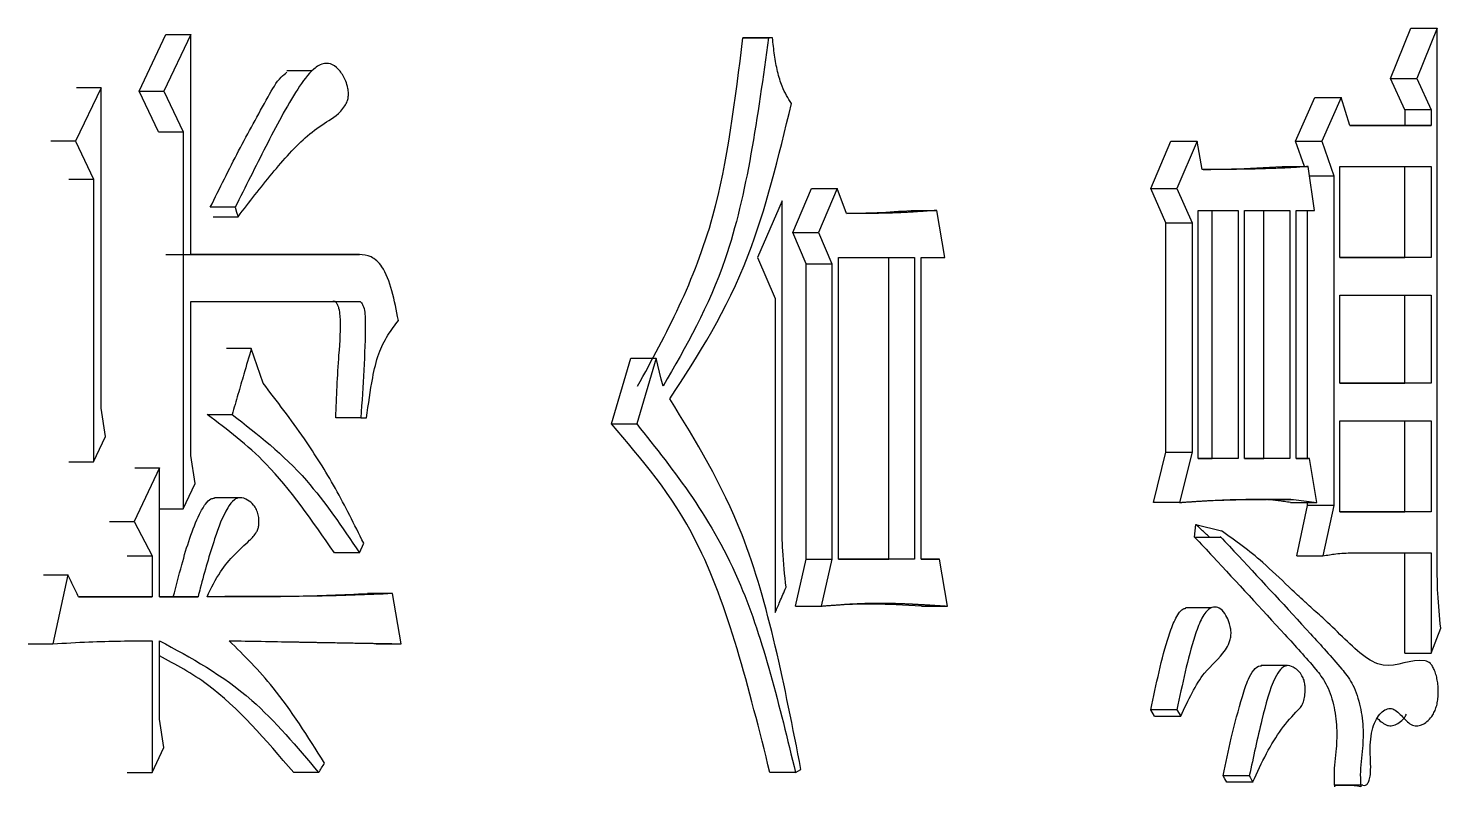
# Model space of a CAD drawing. Header units: millimetres. Extents: x 2016 to 4452, y 736 to 2459.
# Drawn here: x 3060.846 to 3065.71, y 999.896 to 1002.508 of the extents above; entities that cross this region are included whole.
import ezdxf

# ---------------------------------------------------------------- set-up
doc = ezdxf.new("R2010")
doc.units = ezdxf.units.MM

msp = doc.modelspace()

# ---------------------------------------------------------------- linework, layer by layer
at = {"color": 7, "linetype": 'Continuous', "lineweight": 25}
for p, q in [((3065.5372, 1002.335), (3065.6068, 1002.5081)), ((3065.6068, 1002.5081), (3065.6976, 1002.5081)), ((3065.6976, 1002.5081), (3065.628, 1002.335)), ((3065.6976, 1000.6583), (3065.6976, 1002.5081)), ((3061.2284, 1002.2916), (3061.3204, 1002.4864)), ((3061.4057, 1002.4864), (3061.3136, 1002.2916)), ((3061.3204, 1002.4864), (3061.4057, 1002.4864)), ((3061.4057, 1001.7291), (3061.4057, 1002.4864)), ((3063.3072, 1002.4756), (3063.395, 1002.4756)), ((3063.409, 1002.4756), (3063.3211, 1002.4756)), ((3063.409, 1002.4756), (3063.395, 1002.4756)), ((3061.8226, 1002.3608), (3061.7362, 1002.3608)), ((3065.5372, 1002.335), (3065.628, 1002.335)), ((3065.5863, 1002.2268), (3065.5372, 1002.335)), ((3065.628, 1002.335), (3065.6772, 1002.2268)), ((3061.0972, 1002.3025), (3061.0091, 1002.1186)), ((3061.0972, 1002.3025), (3061.0123, 1002.3025)), ((3061.2284, 1002.2916), (3061.3136, 1002.2916)), ((3061.2949, 1002.151), (3061.2284, 1002.2916)), ((3061.3136, 1002.2916), (3061.3802, 1002.151)), ((3065.2098, 1002.1186), (3065.2766, 1002.2701)), ((3065.2766, 1002.2701), (3065.3671, 1002.2701)), ((3065.3671, 1002.2701), (3065.3001, 1002.1186)), ((3065.3963, 1002.1727), (3065.3671, 1002.2701)), ((3065.6772, 1002.2268), (3065.5863, 1002.2268)), ((3065.5863, 1002.2268), (3065.5863, 1002.1727)), ((3065.6772, 1002.2268), (3065.6772, 1002.1727)), ((3065.5863, 1002.1727), (3065.6772, 1002.1727)), ((3061.0091, 1002.1186), (3060.9243, 1002.1186)), ((3061.0091, 1002.1186), (3061.0713, 1001.9887)), ((3061.2949, 1002.151), (3061.3802, 1002.151)), ((3061.3802, 1002.151), (3061.3802, 1000.8529)), ((3064.7119, 1001.9564), (3064.7809, 1002.1186)), ((3064.7809, 1002.1186), (3064.8707, 1002.1186)), ((3064.8707, 1002.1186), (3064.8016, 1001.9564)), ((3064.8879, 1002.0213), (3064.8707, 1002.1186)), ((3065.2098, 1002.1186), (3065.3001, 1002.1186)), ((3065.2402, 1002.0321), (3065.2098, 1002.1186)), ((3065.3001, 1002.1186), (3065.342, 1001.9996)), ((3065.1636, 1002.0321), (3065.2539, 1002.0321)), ((3065.2749, 1001.8807), (3065.2539, 1002.0321)), ((3065.3629, 1001.7184), (3065.3629, 1002.0321)), ((3065.3629, 1002.0321), (3065.6772, 1002.0321)), ((3065.5863, 1001.7184), (3065.5863, 1002.0321)), ((3065.6772, 1002.0321), (3065.6772, 1001.7184)), ((3060.9865, 1001.9887), (3061.0713, 1001.9887)), ((3065.2584, 1001.9996), (3065.342, 1001.9996)), ((3065.342, 1001.9996), (3065.342, 1000.8638)), ((3063.479, 1001.8049), (3063.5437, 1001.9563)), ((3063.5437, 1001.9563), (3063.6319, 1001.9563)), ((3063.6319, 1001.9563), (3063.5671, 1001.8049)), ((3063.6642, 1001.8698), (3063.6319, 1001.9563)), ((3064.7119, 1001.9564), (3064.8016, 1001.9564)), ((3064.7637, 1001.8374), (3064.7119, 1001.9564)), ((3064.8016, 1001.9564), (3064.8534, 1001.8374)), ((3061.5586, 1001.8913), (3061.4731, 1001.8913)), ((3063.4417, 1001.9131), (3063.3576, 1001.7184)), ((3063.4417, 1000.8097), (3063.4417, 1001.9131)), ((3063.8864, 1001.8806), (3063.975, 1001.8806)), ((3064.0022, 1001.7184), (3063.975, 1001.8806)), ((3064.875, 1001.0261), (3064.875, 1001.8806)), ((3064.875, 1001.8806), (3065.0123, 1001.8806)), ((3064.9223, 1001.0261), (3064.9223, 1001.8806)), ((3065.0123, 1001.8806), (3065.0122, 1001.0261)), ((3065.0336, 1001.8806), (3065.1907, 1001.8807)), ((3065.0336, 1001.0261), (3065.0336, 1001.8806)), ((3065.1004, 1001.0261), (3065.1004, 1001.8807)), ((3065.1907, 1001.8807), (3065.1906, 1001.0261)), ((3065.2118, 1001.8807), (3065.2749, 1001.8807)), ((3065.2118, 1001.0261), (3065.2118, 1001.8807)), ((3065.2516, 1001.0261), (3065.2516, 1001.8807)), ((3061.4833, 1001.8589), (3061.5688, 1001.8589)), ((3064.7637, 1001.8374), (3064.8534, 1001.8374)), ((3064.7637, 1001.0477), (3064.7637, 1001.8374)), ((3064.8534, 1001.8374), (3064.8534, 1001.0477)), ((3063.479, 1001.8049), (3063.5671, 1001.8049)), ((3063.5252, 1001.6967), (3063.479, 1001.8049)), ((3063.5671, 1001.8049), (3063.6134, 1001.6967)), ((3061.3204, 1001.7291), (3061.9004, 1001.7291)), ((3061.9864, 1001.7291), (3061.4057, 1001.7291)), ((3061.9004, 1001.7291), (3061.9864, 1001.7291)), ((3063.3576, 1001.7184), (3063.4184, 1001.5777)), ((3063.5252, 1001.6967), (3063.6134, 1001.6967)), ((3063.5252, 1000.6799), (3063.5252, 1001.6967)), ((3063.6134, 1001.6967), (3063.6134, 1000.6799)), ((3063.6365, 1000.6799), (3063.6365, 1001.7184)), ((3063.6365, 1001.7184), (3063.8978, 1001.7184)), ((3063.8092, 1000.6799), (3063.8092, 1001.7184)), ((3063.8978, 1001.7184), (3063.8977, 1000.6799)), ((3063.9205, 1001.7184), (3064.0022, 1001.7184)), ((3063.9205, 1000.6799), (3063.9205, 1001.7184)), ((3065.6772, 1001.7184), (3065.3629, 1001.7184)), ((3065.3629, 1001.7184), (3065.5863, 1001.7184)), ((3065.6772, 1001.7184), (3065.5863, 1001.7184)), ((3065.3629, 1001.2857), (3065.3629, 1001.5886)), ((3065.3629, 1001.5886), (3065.6772, 1001.5886)), ((3065.5863, 1001.2857), (3065.5863, 1001.5886)), ((3065.6772, 1001.5886), (3065.6772, 1001.2857)), ((3061.4057, 1001.0368), (3061.4057, 1001.5669)), ((3061.4057, 1001.5669), (3061.9815, 1001.5669)), ((3061.8954, 1001.5669), (3061.9815, 1001.5669)), ((3063.4184, 1001.5777), (3063.4184, 1000.496)), ((3061.6144, 1001.4046), (3061.5288, 1001.4046)), ((3061.6549, 1001.2856), (3061.6144, 1001.4046)), ((3062.8542, 1001.145), (3062.9209, 1001.3722)), ((3062.9209, 1001.3722), (3063.0082, 1001.3722)), ((3063.0082, 1001.3722), (3062.9415, 1001.145)), ((3065.6772, 1001.2857), (3065.3629, 1001.2857)), ((3065.3629, 1001.2857), (3065.5863, 1001.2857)), ((3065.6772, 1001.2857), (3065.5863, 1001.2857)), ((3061.1127, 1001.1017), (3061.0972, 1001.1991)), ((3061.4629, 1001.1774), (3061.5484, 1001.1774)), ((3061.9914, 1001.1666), (3061.9054, 1001.1666)), ((3061.9914, 1001.1666), (3062.0114, 1001.1666)), ((3065.3629, 1000.8422), (3065.3629, 1001.1559)), ((3065.3629, 1001.1559), (3065.6772, 1001.1559)), ((3065.5863, 1000.8422), (3065.5863, 1001.1559)), ((3065.6772, 1001.1559), (3065.6772, 1000.8422)), ((3061.0713, 1001.0152), (3061.1127, 1001.1017)), ((3064.7205, 1000.8746), (3064.7637, 1001.0477)), ((3064.7637, 1001.0477), (3064.8534, 1001.0477)), ((3064.8534, 1001.0477), (3064.8102, 1000.8746)), ((3060.9865, 1001.0152), (3061.0713, 1001.0152)), ((3061.4211, 1000.9395), (3061.4057, 1001.0368)), ((3065.0122, 1001.0261), (3064.875, 1001.0261)), ((3064.875, 1001.0261), (3064.9223, 1001.0261)), ((3065.0122, 1001.0261), (3064.9223, 1001.0261)), ((3065.1906, 1001.0261), (3065.0336, 1001.0261)), ((3065.0336, 1001.0261), (3065.1004, 1001.0261)), ((3065.1906, 1001.0261), (3065.1004, 1001.0261)), ((3065.2581, 1001.0261), (3065.2118, 1001.0261)), ((3065.2118, 1001.0261), (3065.2581, 1001.0261)), ((3065.2833, 1000.8746), (3065.2581, 1001.0261)), ((3061.2982, 1000.9936), (3061.2107, 1000.8097)), ((3061.213, 1000.9936), (3061.2982, 1000.9936)), ((3061.2982, 1000.5501), (3061.2982, 1000.9936)), ((3061.3802, 1000.8529), (3061.4211, 1000.9395)), ((3061.2982, 1000.8529), (3061.3802, 1000.8529)), ((3061.5734, 1000.8911), (3061.4874, 1000.8911)), ((3064.8102, 1000.8746), (3064.7205, 1000.8746)), ((3065.1131, 1000.8855), (3065.1052, 1000.8855)), ((3065.1131, 1000.8855), (3065.2033, 1000.8855)), ((3065.193, 1000.8746), (3065.2833, 1000.8746)), ((3065.2033, 1000.8855), (3065.2833, 1000.8746)), ((3065.2139, 1000.6908), (3065.2516, 1000.8638)), ((3065.2516, 1000.8638), (3065.2516, 1000.8746)), ((3065.342, 1000.8638), (3065.2516, 1000.8638)), ((3065.342, 1000.8638), (3065.3043, 1000.6908)), ((3061.1257, 1000.8097), (3061.2107, 1000.8097)), ((3061.2107, 1000.8097), (3061.2725, 1000.6907)), ((3065.6772, 1000.8422), (3065.3629, 1000.8422)), ((3065.3629, 1000.8422), (3065.5863, 1000.8422)), ((3065.6772, 1000.8422), (3065.5863, 1000.8422)), ((3064.8624, 1000.7556), (3064.8667, 1000.7989)), ((3064.8667, 1000.7989), (3064.9545, 1000.7773)), ((3061.9864, 1000.7015), (3062.0014, 1000.734)), ((3061.1874, 1000.6907), (3061.2725, 1000.6907)), ((3061.2725, 1000.6907), (3061.2725, 1000.5501)), ((3061.9864, 1000.7015), (3061.9004, 1000.7015)), ((3063.4883, 1000.5176), (3063.5252, 1000.6799)), ((3063.5252, 1000.6799), (3063.6134, 1000.6799)), ((3063.6134, 1000.6799), (3063.5764, 1000.5176)), ((3063.8977, 1000.6799), (3063.6365, 1000.6799)), ((3063.6365, 1000.6799), (3063.8092, 1000.6799)), ((3063.8977, 1000.6799), (3063.8092, 1000.6799)), ((3063.984, 1000.6799), (3063.9205, 1000.6799)), ((3063.9205, 1000.6799), (3063.984, 1000.6799)), ((3064.0112, 1000.5176), (3063.984, 1000.6799)), ((3065.2139, 1000.6908), (3065.3043, 1000.6908)), ((3065.5863, 1000.3554), (3065.5863, 1000.7016)), ((3065.6772, 1000.7016), (3065.6772, 1000.3554)), ((3060.8984, 1000.6258), (3060.9831, 1000.6258)), ((3060.9831, 1000.6258), (3060.931, 1000.3878)), ((3062.1009, 1000.5609), (3062.0147, 1000.5609)), ((3062.1306, 1000.3878), (3062.1009, 1000.5609)), ((3061.2725, 1000.5501), (3061.0194, 1000.55)), ((3061.0194, 1000.55), (3061.1874, 1000.5501)), ((3061.1874, 1000.5501), (3061.2725, 1000.5501)), ((3061.4313, 1000.5501), (3061.2982, 1000.5501)), ((3061.2982, 1000.5501), (3061.3459, 1000.5501)), ((3061.3459, 1000.5501), (3061.4312, 1000.5501)), ((3063.4883, 1000.5176), (3063.5764, 1000.5176)), ((3063.9225, 1000.5176), (3063.8135, 1000.5231)), ((3063.9225, 1000.5176), (3064.0112, 1000.5176)), ((3064.921, 1000.5122), (3064.8312, 1000.5122)), ((3065.6772, 1000.3554), (3065.7099, 1000.442)), ((3060.8464, 1000.3878), (3060.931, 1000.3878)), ((3061.2725, 1000.3986), (3061.2725, 999.9443)), ((3061.2982, 1000.1282), (3061.2982, 1000.3985)), ((3062.0444, 1000.3878), (3062.1306, 1000.3878)), ((3065.1825, 1000.3128), (3065.0914, 1000.3128)), ((3061.3136, 1000.0308), (3061.2982, 1000.1282)), ((3064.7248, 1000.1391), (3064.7119, 1000.1607)), ((3064.7248, 1000.1391), (3064.8146, 1000.1391)), ((3064.8016, 1000.1607), (3064.8146, 1000.1391)), ((3061.2725, 999.9443), (3061.3136, 1000.0308)), ((3061.1874, 999.9443), (3061.2725, 999.9443)), ((3061.8463, 999.9442), (3061.7604, 999.9442)), ((3063.4882, 999.9443), (3063.4002, 999.9443)), ((3063.4882, 999.9443), (3063.5068, 999.9551)), ((3065.0506, 999.9336), (3064.9606, 999.9336)), ((3064.9733, 999.912), (3065.0634, 999.912)), ((3065.4421, 999.9011), (3065.3516, 999.9011))]:
    msp.add_line(p, q, dxfattribs=at)
at = {"color": 7, "linetype": 'Continuous', "lineweight": 25, "flags": 128}
for points in [[(3063.3211, 1002.4756), (3063.3133, 1002.4756), (3063.3072, 1002.4756)], [(3061.0972, 1001.1991), (3061.0972, 1001.6691), (3061.0972, 1002.3025)], [(3061.0713, 1001.9887), (3061.0713, 1001.5188), (3061.0713, 1001.0152)], [(3061.5586, 1001.8913), (3061.5637, 1001.8751), (3061.5688, 1001.8589)], [(3063.032, 1001.2748), (3063.0261, 1001.2992), (3063.0201, 1001.3235), (3063.0142, 1001.3479), (3063.0082, 1001.3722)], [(3064.8624, 1000.7556), (3064.9028, 1000.7556), (3064.9276, 1000.7556), (3064.9523, 1000.7556)], [(3065.5863, 1000.3554), (3065.609, 1000.3554), (3065.6317, 1000.3554), (3065.6544, 1000.3554), (3065.6772, 1000.3554)], [(3064.8016, 1000.1607), (3064.7683, 1000.1607), (3064.7401, 1000.1607), (3064.7119, 1000.1607)], [(3064.9733, 999.9119), (3064.9701, 999.9174), (3064.9668, 999.9229), (3064.9606, 999.9336)], [(3065.0506, 999.9336), (3065.0539, 999.9281), (3065.0586, 999.92), (3065.0634, 999.9119)]]:
    msp.add_lwpolyline(points, dxfattribs=at)
at = {"color": 7, "linetype": 'Continuous', "lineweight": 25}
for points, knots in [([(3062.9446, 1001.2748), (3063.0431, 1001.4556), (3063.2221, 1001.7842), (3063.2807, 1002.261), (3063.3072, 1002.4756)], [0, 0, 0, 0, 0.5499053, 1, 1, 1, 1]), ([(3063.395, 1002.4756), (3063.3581, 1002.2046), (3063.293, 1001.7278), (3063.1107, 1001.4114), (3063.032, 1001.2748)], [0, 0, 0, 0, 0.568428, 1, 1, 1, 1]), ([(3063.4743, 1002.2484), (3063.4628, 1002.2668), (3063.4437, 1002.2975), (3063.4259, 1002.3584), (3063.4152, 1002.4153), (3063.4111, 1002.4554), (3063.409, 1002.4756)], [0, 0, 0, 0, 0.329917, 0.550134, 0.774051, 1, 1, 1, 1]), ([(3061.5688, 1001.8589), (3061.6075, 1001.9092), (3061.6851, 1002.0099), (3061.7863, 1002.1246), (3061.8728, 1002.1867), (3061.9225, 1002.2147), (3061.9442, 1002.2541), (3061.9485, 1002.2691), (3061.9494, 1002.2849), (3061.9469, 1002.3049), (3061.9378, 1002.3328), (3061.9201, 1002.3627), (3061.8948, 1002.3857), (3061.8627, 1002.3894), (3061.8198, 1002.3652), (3061.7506, 1002.2677), (3061.6639, 1002.1011), (3061.5938, 1001.9613), (3061.5586, 1001.8913)], [0, 0, 0, 0, 0.14589, 0.291848, 0.364926, 0.43814, 0.449708, 0.457487, 0.465325, 0.474776, 0.490324, 0.518026, 0.54742, 0.577063, 0.617255, 0.685721, 0.842506, 1, 1, 1, 1]), ([(3061.4731, 1001.8913), (3061.5054, 1001.9568), (3061.5701, 1002.0879), (3061.6517, 1002.2345), (3061.7059, 1002.3329), (3061.7304, 1002.3512), (3061.7372, 1002.3563)], [0, 0, 0, 0, 0.3897755, 0.7796017, 0.9393177, 1, 1, 1, 1]), ([(3063.0558, 1001.2316), (3063.1537, 1001.383), (3063.3314, 1001.6576), (3063.43, 1002.0654), (3063.4743, 1002.2484)], [0, 0, 0, 0, 0.551247, 1, 1, 1, 1]), ([(3065.6772, 1002.1727), (3065.6361, 1002.1727), (3065.5431, 1002.1727), (3065.4489, 1002.1727), (3065.3963, 1002.1727)], [0, 0, 0, 0, 0.44202, 1, 1, 1, 1]), ([(3065.3963, 1002.1727), (3065.4077, 1002.1727), (3065.4716, 1002.1727), (3065.5346, 1002.1727), (3065.5863, 1002.1727)], [0, 0, 0, 0, 0.178373, 1, 1, 1, 1]), ([(3065.2539, 1002.0321), (3065.2519, 1002.032), (3065.2461, 1002.0315), (3065.2363, 1002.0308), (3065.2246, 1002.0299), (3065.2148, 1002.0291), (3065.2069, 1002.0286), (3065.2011, 1002.0282), (3065.1952, 1002.0279), (3065.1893, 1002.0275), (3065.1834, 1002.0272), (3065.1775, 1002.0269), (3065.1716, 1002.0266), (3065.1598, 1002.0261), (3065.1185, 1002.0244), (3065.0712, 1002.0229), (3065.0295, 1002.0224), (3065.0176, 1002.0223), (3065.0117, 1002.0222), (3065.0057, 1002.0221), (3064.9998, 1002.0221), (3064.9938, 1002.022), (3064.9879, 1002.0219), (3064.9819, 1002.0219), (3064.9759, 1002.0218), (3064.97, 1002.0218), (3064.964, 1002.0217), (3064.958, 1002.0217), (3064.952, 1002.0216), (3064.9461, 1002.0216), (3064.9411, 1002.0216), (3064.9371, 1002.0216), (3064.9341, 1002.0215), (3064.9311, 1002.0215), (3064.9281, 1002.0215), (3064.9251, 1002.0215), (3064.9221, 1002.0215), (3064.9191, 1002.0214), (3064.9162, 1002.0214), (3064.9132, 1002.0214), (3064.9102, 1002.0214), (3064.9072, 1002.0214), (3064.9042, 1002.0214), (3064.9012, 1002.0213), (3064.8982, 1002.0213), (3064.8952, 1002.0213), (3064.8918, 1002.0213), (3064.8893, 1002.0213), (3064.8879, 1002.0213)], [0, 0, 0, 0, 0.016204, 0.048613, 0.081022, 0.11343, 0.129634, 0.145839, 0.162043, 0.178247, 0.194452, 0.210656, 0.22686, 0.243065, 0.307882, 0.567153, 0.631971, 0.648175, 0.664379, 0.680583, 0.696788, 0.712992, 0.729196, 0.745401, 0.761605, 0.777809, 0.794014, 0.810218, 0.826422, 0.842626, 0.858831, 0.866933, 0.875035, 0.883137, 0.891239, 0.899342, 0.907444, 0.915546, 0.923648, 0.93175, 0.939852, 0.947954, 0.956057, 0.964159, 0.972261, 0.980363, 0.988465, 1, 1, 1, 1]), ([(3064.8922, 1002.0219), (3064.8927, 1002.0219), (3064.9252, 1002.0221), (3065.016, 1002.023), (3065.1055, 1002.0285), (3065.1636, 1002.0321)], [0, 0, 0, 0, 0.005708, 0.354347, 1, 1, 1, 1]), ([(3063.6639, 1001.8705), (3063.6993, 1001.8711), (3063.7738, 1001.8723), (3063.8476, 1001.8778), (3063.8864, 1001.8806)], [0, 0, 0, 0, 0.474595, 1, 1, 1, 1]), ([(3063.975, 1001.8806), (3063.9687, 1001.8802), (3063.9592, 1001.8795), (3063.9466, 1001.8786), (3063.9372, 1001.878), (3063.9277, 1001.8773), (3063.9182, 1001.8767), (3063.9088, 1001.8761), (3063.9009, 1001.8756), (3063.8945, 1001.8752), (3063.8898, 1001.8749), (3063.8851, 1001.8746), (3063.8803, 1001.8744), (3063.8756, 1001.8741), (3063.8708, 1001.8738), (3063.8661, 1001.8736), (3063.8613, 1001.8734), (3063.8566, 1001.8731), (3063.8518, 1001.8729), (3063.8471, 1001.8727), (3063.8423, 1001.8725), (3063.8375, 1001.8723), (3063.8328, 1001.8721), (3063.828, 1001.8719), (3063.8233, 1001.8718), (3063.8185, 1001.8716), (3063.8137, 1001.8715), (3063.809, 1001.8713), (3063.8042, 1001.8712), (3063.7994, 1001.8711), (3063.7947, 1001.871), (3063.7899, 1001.8709), (3063.7851, 1001.8708), (3063.7804, 1001.8707), (3063.7756, 1001.8706), (3063.7708, 1001.8705), (3063.766, 1001.8704), (3063.7613, 1001.8704), (3063.7565, 1001.8703), (3063.7517, 1001.8703), (3063.7469, 1001.8702), (3063.7405, 1001.8701), (3063.7342, 1001.8701), (3063.7278, 1001.87), (3063.723, 1001.87), (3063.7182, 1001.87), (3063.7134, 1001.87), (3063.7086, 1001.8699), (3063.7038, 1001.8699), (3063.699, 1001.8699), (3063.6942, 1001.8699), (3063.6894, 1001.8699), (3063.6855, 1001.8699), (3063.6823, 1001.8698), (3063.6799, 1001.8698), (3063.6775, 1001.8698), (3063.6751, 1001.8698), (3063.6727, 1001.8698), (3063.6703, 1001.8698), (3063.6674, 1001.8698), (3063.6654, 1001.8698), (3063.6642, 1001.8698)], [0, 0, 0, 0, 0.061285, 0.091928, 0.12257, 0.153213, 0.183855, 0.214498, 0.24514, 0.260462, 0.275783, 0.291104, 0.306426, 0.321747, 0.337068, 0.352389, 0.367711, 0.383032, 0.398353, 0.413674, 0.428996, 0.444317, 0.459638, 0.47496, 0.490281, 0.505602, 0.520923, 0.536245, 0.551566, 0.566887, 0.582209, 0.59753, 0.612851, 0.628172, 0.643494, 0.658815, 0.674136, 0.689457, 0.704779, 0.7201, 0.735421, 0.750743, 0.781385, 0.796706, 0.812028, 0.827349, 0.84267, 0.857991, 0.873313, 0.888634, 0.903955, 0.919277, 0.934598, 0.942258, 0.949919, 0.95758, 0.96524, 0.972901, 0.980562, 0.988222, 1, 1, 1, 1]), ([(3062.1207, 1001.502), (3062.1142, 1001.5365), (3062.1015, 1001.6044), (3062.0704, 1001.6874), (3062.0274, 1001.7251), (3062, 1001.7278), (3061.9864, 1001.7292)], [0, 0, 0, 0, 0.291823, 0.574939, 0.78881, 1, 1, 1, 1]), ([(3061.9054, 1001.1666), (3061.9081, 1001.2384), (3061.9125, 1001.3551), (3061.9249, 1001.4817), (3061.9178, 1001.5394), (3061.913, 1001.5539), (3061.9082, 1001.5627), (3061.9032, 1001.5669), (3061.8988, 1001.5678), (3061.8966, 1001.5671), (3061.8954, 1001.5667)], [0, 0, 0, 0, 0.504472, 0.820051, 0.880672, 0.910958, 0.94026, 0.968978, 0.983953, 1, 1, 1, 1]), ([(3061.9815, 1001.5667), (3061.9831, 1001.5672), (3061.9863, 1001.568), (3061.9916, 1001.5654), (3061.9968, 1001.5589), (3062.0025, 1001.545), (3062.0067, 1001.523), (3062.0072, 1001.3941), (3061.999, 1001.2758), (3061.9914, 1001.1666)], [0, 0, 0, 0, 0.022685, 0.043674, 0.07363, 0.104665, 0.167541, 0.232295, 1, 1, 1, 1]), ([(3062.0114, 1001.1666), (3062.0176, 1001.2129), (3062.0279, 1001.2887), (3062.0505, 1001.3891), (3062.0839, 1001.4522), (3062.1085, 1001.4855), (3062.1207, 1001.502)], [0, 0, 0, 0, 0.3486089, 0.5710474, 0.7872472, 1, 1, 1, 1]), ([(3061.6144, 1001.4046), (3061.6059, 1001.3753), (3061.5906, 1001.3227), (3061.5686, 1001.247), (3061.5551, 1001.2006), (3061.5484, 1001.1774)], [0, 0, 0, 0, 0.387829, 0.693915, 1, 1, 1, 1]), ([(3062.0014, 1000.734), (3061.9695, 1000.7984), (3061.9058, 1000.9272), (3061.7893, 1001.1107), (3061.7029, 1001.2232), (3061.6549, 1001.2856)], [0, 0, 0, 0, 0.30776, 0.615622, 1, 1, 1, 1]), ([(3063.5068, 999.9551), (3063.4509, 1000.2428), (3063.3523, 1000.7497), (3063.1453, 1001.086), (3063.0558, 1001.2315)], [0, 0, 0, 0, 0.567325, 1, 1, 1, 1]), ([(3061.9004, 1000.7015), (3061.8245, 1000.8114), (3061.6899, 1001.0066), (3061.5319, 1001.1255), (3061.4629, 1001.1774)], [0, 0, 0, 0, 0.563236, 1, 1, 1, 1]), ([(3061.5484, 1001.1774), (3061.6362, 1001.1096), (3061.7939, 1000.9876), (3061.9273, 1000.7894), (3061.9864, 1000.7015)], [0, 0, 0, 0, 0.556366, 1, 1, 1, 1]), ([(3063.4002, 999.9443), (3063.3277, 1000.2347), (3063.2004, 1000.7446), (3062.9584, 1001.0245), (3062.8542, 1001.145)], [0, 0, 0, 0, 0.5693609, 1, 1, 1, 1]), ([(3062.8542, 1001.145), (3062.8615, 1001.145), (3062.8762, 1001.145), (3062.9053, 1001.145), (3062.9271, 1001.145), (3062.9415, 1001.145)], [0, 0, 0, 0, 0.252356, 0.504904, 1, 1, 1, 1]), ([(3062.9415, 1001.145), (3063.0721, 1000.9812), (3063.3099, 1000.6829), (3063.4328, 1000.1737), (3063.4882, 999.9443)], [0, 0, 0, 0, 0.549466, 1, 1, 1, 1]), ([(3061.3459, 1000.5501), (3061.3555, 1000.5868), (3061.3812, 1000.686), (3061.4157, 1000.7993), (3061.4542, 1000.8677), (3061.4723, 1000.8881), (3061.4834, 1000.8893), (3061.4875, 1000.8897)], [0, 0, 0, 0, 0.274753, 0.74027, 0.857797, 0.948519, 1, 1, 1, 1]), ([(3061.4619, 1000.5501), (3061.4768, 1000.5802), (3061.5184, 1000.6643), (3061.5825, 1000.719), (3061.6282, 1000.7634), (3061.6381, 1000.7848), (3061.6409, 1000.7986), (3061.6411, 1000.8148), (3061.6384, 1000.8328), (3061.6323, 1000.8517), (3061.6202, 1000.8709), (3061.6003, 1000.8847), (3061.5775, 1000.8945), (3061.553, 1000.8845), (3061.5204, 1000.8407), (3061.4814, 1000.7347), (3061.451, 1000.6282), (3061.4337, 1000.5599), (3061.4313, 1000.5501)], [0, 0, 0, 0, 0.11687, 0.3258, 0.377744, 0.393029, 0.405901, 0.418726, 0.438143, 0.45802, 0.48112, 0.522189, 0.572441, 0.606763, 0.655286, 0.785224, 0.968955, 1, 1, 1, 1]), ([(3064.8102, 1000.8746), (3064.8124, 1000.8748), (3064.8155, 1000.875), (3064.8208, 1000.8754), (3064.826, 1000.8757), (3064.8323, 1000.8762), (3064.8386, 1000.8766), (3064.8449, 1000.877), (3064.8512, 1000.8774), (3064.8596, 1000.878), (3064.8701, 1000.8787), (3064.8827, 1000.8795), (3064.8953, 1000.8803), (3064.9204, 1000.8817), (3064.9496, 1000.8832), (3064.9788, 1000.8842), (3064.9934, 1000.8846), (3065.0038, 1000.8849), (3065.0142, 1000.8851), (3065.0267, 1000.8854), (3065.0392, 1000.8856), (3065.0516, 1000.8857), (3065.0641, 1000.8858), (3065.0765, 1000.8859), (3065.0889, 1000.886), (3065.1013, 1000.886), (3065.1117, 1000.886), (3065.1199, 1000.886), (3065.1261, 1000.8859), (3065.1323, 1000.8859), (3065.1385, 1000.8859), (3065.1447, 1000.8859), (3065.1509, 1000.8858), (3065.1571, 1000.8858), (3065.1633, 1000.8858), (3065.1694, 1000.8857), (3065.1756, 1000.8857), (3065.1808, 1000.8856), (3065.1849, 1000.8856), (3065.188, 1000.8856), (3065.1911, 1000.8856), (3065.1941, 1000.8855), (3065.1967, 1000.8855), (3065.1998, 1000.8855), (3065.2018, 1000.8855), (3065.2033, 1000.8855)], [0, 0, 0, 0, 0.015876, 0.023814, 0.03969, 0.055566, 0.071442, 0.087319, 0.103195, 0.119071, 0.150823, 0.182575, 0.214327, 0.246079, 0.373089, 0.436594, 0.468346, 0.484222, 0.515974, 0.547726, 0.579478, 0.611231, 0.642983, 0.674735, 0.706487, 0.738239, 0.769992, 0.785868, 0.801744, 0.81762, 0.833496, 0.849372, 0.865248, 0.881124, 0.897, 0.912876, 0.928753, 0.944629, 0.952567, 0.960505, 0.968443, 0.976381, 0.984319, 0.988288, 1, 1, 1, 1]), ([(3064.9214, 1000.8817), (3064.9585, 1000.883), (3065.0144, 1000.885), (3065.0743, 1000.8855), (3065.1082, 1000.8855), (3065.1093, 1000.8855), (3065.1094, 1000.8855)], [0, 0, 0, 0, 0.5664829, 0.8519745, 0.9816337, 1, 1, 1, 1]), ([(3065.193, 1000.8746), (3065.1858, 1000.8756), (3065.1713, 1000.8776), (3065.1447, 1000.8812), (3065.1253, 1000.8838), (3065.1131, 1000.8855)], [0, 0, 0, 0, 0.271354, 0.542708, 1, 1, 1, 1]), ([(3063.4557, 1000.5825), (3063.4511, 1000.6244), (3063.4429, 1000.6992), (3063.4421, 1000.7759), (3063.4417, 1000.8097)], [0, 0, 0, 0, 0.5590432, 1, 1, 1, 1]), ([(3064.8624, 1000.7556), (3064.8833, 1000.7333), (3064.9879, 1000.6218), (3065.1273, 1000.4694), (3065.2569, 1000.3287), (3065.3157, 1000.2551), (3065.3419, 1000.1844), (3065.3533, 1000.1027), (3065.3507, 1000.0196), (3065.3405, 999.9536), (3065.3432, 999.9093), (3065.344, 999.8956)], [0, 0, 0, 0, 0.1024351, 0.5121529, 0.6908177, 0.7518366, 0.8136757, 0.8676501, 0.91383, 0.9734792, 1, 1, 1, 1]), ([(3064.9131, 1000.7556), (3064.9042, 1000.7639), (3064.8906, 1000.7766), (3064.8757, 1000.7904), (3064.8694, 1000.7963), (3064.8675, 1000.7981), (3064.8669, 1000.7987), (3064.8667, 1000.7989)], [0, 0, 0, 0, 0.57762, 0.877327, 0.960792, 0.985928, 1, 1, 1, 1]), ([(3064.9506, 1000.7574), (3064.9715, 1000.7352), (3065.0762, 1000.6238), (3065.216, 1000.4721), (3065.3457, 1000.3299), (3065.4051, 1000.2571), (3065.4319, 1000.1869), (3065.4438, 1000.1051), (3065.4415, 1000.0209), (3065.431, 999.9542), (3065.4337, 999.9092), (3065.4346, 999.8956)], [0, 0, 0, 0, 0.102062, 0.510275, 0.689515, 0.750609, 0.812535, 0.866745, 0.912849, 0.973626, 1, 1, 1, 1]), ([(3065.4421, 999.9011), (3065.445, 999.9005), (3065.4509, 999.8993), (3065.4579, 999.9062), (3065.4625, 999.9144), (3065.4662, 999.9256), (3065.4693, 999.9498), (3065.4682, 999.9804), (3065.4672, 1000.0083), (3065.4665, 1000.0367), (3065.469, 1000.0706), (3065.478, 1000.1078), (3065.4917, 1000.1367), (3065.5082, 1000.1553), (3065.5262, 1000.1653), (3065.5506, 1000.1657), (3065.5785, 1000.136), (3065.6122, 1000.1012), (3065.6494, 1000.1074), (3065.6759, 1000.13), (3065.6903, 1000.1577), (3065.6961, 1000.1751), (3065.6999, 1000.1946), (3065.7015, 1000.2158), (3065.7013, 1000.2375), (3065.6991, 1000.2586), (3065.6948, 1000.2784), (3065.689, 1000.296), (3065.682, 1000.3106), (3065.6713, 1000.3251), (3065.6135, 1000.3415), (3065.5104, 1000.2764), (3065.3935, 1000.391), (3065.3111, 1000.4708), (3065.2678, 1000.5091), (3065.2449, 1000.5299), (3065.2214, 1000.5515), (3065.1729, 1000.5969), (3065.0815, 1000.6867), (3065.0024, 1000.7431), (3064.9545, 1000.7773)], [0, 0, 0, 0, 0.0074279, 0.0151088, 0.018668, 0.0222618, 0.0303146, 0.0455372, 0.055335, 0.060934, 0.0765041, 0.0919131, 0.1068343, 0.1230066, 0.1386606, 0.1541664, 0.1852101, 0.2165399, 0.2480608, 0.27952, 0.2881035, 0.2959962, 0.3035999, 0.3113608, 0.3192842, 0.3270087, 0.3349183, 0.3433715, 0.3513163, 0.3590478, 0.3751738, 0.500216, 0.6249565, 0.6874438, 0.7294723, 0.7423687, 0.7498533, 0.7933768, 0.8747081, 1, 1, 1, 1]), ([(3065.3043, 1000.6908), (3065.3191, 1000.6934), (3065.3433, 1000.6976), (3065.3767, 1000.7002), (3065.3953, 1000.7011), (3065.4046, 1000.7016)], [0, 0, 0, 0, 0.443386, 0.721661, 1, 1, 1, 1]), ([(3065.4046, 1000.7016), (3065.4503, 1000.7016), (3065.5418, 1000.7016), (3065.632, 1000.7016), (3065.6772, 1000.7016)], [0, 0, 0, 0, 0.499996, 1, 1, 1, 1]), ([(3065.7099, 1000.442), (3065.7058, 1000.4817), (3065.6985, 1000.5529), (3065.6979, 1000.626), (3065.6976, 1000.6583)], [0, 0, 0, 0, 0.558835, 1, 1, 1, 1]), ([(3061.0194, 1000.55), (3061.0134, 1000.5627), (3061.0013, 1000.5879), (3060.9891, 1000.6131), (3060.9831, 1000.6258)], [0, 0, 0, 0, 0.499999, 1, 1, 1, 1]), ([(3062.1009, 1000.5609), (3062.0149, 1000.5571), (3061.8858, 1000.5514), (3061.7444, 1000.5513), (3061.6845, 1000.5509), (3061.6626, 1000.5508), (3061.649, 1000.5508), (3061.638, 1000.5507), (3061.6271, 1000.5507), (3061.6161, 1000.5506), (3061.6052, 1000.5506), (3061.597, 1000.5506), (3061.5888, 1000.5505), (3061.5778, 1000.5505), (3061.5668, 1000.5504), (3061.5559, 1000.5504), (3061.5476, 1000.5504), (3061.5367, 1000.5503), (3061.5271, 1000.5503), (3061.5188, 1000.5503), (3061.5147, 1000.5502), (3061.5106, 1000.5502), (3061.5051, 1000.5502), (3061.4996, 1000.5502), (3061.4941, 1000.5502), (3061.49, 1000.5502), (3061.4845, 1000.5501), (3061.479, 1000.5501), (3061.4734, 1000.5501), (3061.4682, 1000.5501), (3061.4644, 1000.5501), (3061.4619, 1000.5501)], [0, 0, 0, 0, 0.408156, 0.61223, 0.663248, 0.688757, 0.714266, 0.727021, 0.739776, 0.765285, 0.778039, 0.790794, 0.803548, 0.816303, 0.841812, 0.854567, 0.867321, 0.880076, 0.905585, 0.911962, 0.918339, 0.924717, 0.931094, 0.943848, 0.950226, 0.956603, 0.96298, 0.975735, 0.982112, 0.988489, 1, 1, 1, 1]), ([(3061.462, 1000.5504), (3061.4775, 1000.5504), (3061.5785, 1000.5509), (3061.7634, 1000.5501), (3061.9309, 1000.5573), (3062.0147, 1000.5609)], [0, 0, 0, 0, 0.082726, 0.541325, 1, 1, 1, 1]), ([(3063.4184, 1000.496), (3063.4237, 1000.5084), (3063.4326, 1000.529), (3063.445, 1000.5578), (3063.4521, 1000.5743), (3063.4557, 1000.5825)], [0, 0, 0, 0, 0.428307, 0.714154, 1, 1, 1, 1]), ([(3063.5764, 1000.5176), (3063.5808, 1000.5181), (3063.5873, 1000.5187), (3063.5983, 1000.5196), (3063.6092, 1000.5204), (3063.6202, 1000.5212), (3063.6311, 1000.5219), (3063.6398, 1000.5226), (3063.6486, 1000.5232), (3063.6551, 1000.5237), (3063.6682, 1000.5247), (3063.714, 1000.5278), (3063.7597, 1000.5283), (3063.8009, 1000.528), (3063.8095, 1000.5279), (3063.8182, 1000.5277), (3063.8268, 1000.5275), (3063.8355, 1000.5272), (3063.8441, 1000.5269), (3063.8506, 1000.5267), (3063.856, 1000.5265), (3063.8614, 1000.5263), (3063.8658, 1000.5261), (3063.8701, 1000.5259), (3063.8744, 1000.5257), (3063.8787, 1000.5255), (3063.8841, 1000.5253), (3063.8884, 1000.5251), (3063.8927, 1000.5249), (3063.897, 1000.5247), (3063.9013, 1000.5244), (3063.9067, 1000.5242), (3063.911, 1000.5239), (3063.9153, 1000.5237), (3063.9197, 1000.5235), (3063.924, 1000.5232), (3063.9283, 1000.523), (3063.9326, 1000.5227), (3063.9369, 1000.5225), (3063.9422, 1000.5221), (3063.9465, 1000.5219), (3063.9519, 1000.5215), (3063.9562, 1000.5213), (3063.9605, 1000.521), (3063.9648, 1000.5207), (3063.9691, 1000.5204), (3063.9745, 1000.5201), (3063.9788, 1000.5198), (3063.983, 1000.5195), (3063.9873, 1000.5192), (3063.9916, 1000.5189), (3063.9959, 1000.5187), (3064.0001, 1000.5184), (3064.0052, 1000.518), (3064.0092, 1000.5178), (3064.0112, 1000.5176)], [0, 0, 0, 0, 0.029904, 0.044856, 0.07476, 0.104664, 0.119616, 0.14952, 0.164472, 0.179424, 0.194376, 0.254184, 0.493446, 0.508398, 0.538302, 0.553254, 0.568206, 0.59811, 0.613062, 0.628014, 0.642966, 0.650442, 0.665394, 0.67287, 0.680346, 0.695298, 0.702774, 0.717726, 0.725202, 0.732678, 0.74763, 0.755106, 0.770057, 0.777533, 0.785009, 0.799961, 0.807437, 0.814913, 0.829865, 0.837341, 0.852293, 0.859769, 0.874721, 0.882197, 0.889673, 0.904625, 0.912101, 0.927053, 0.934529, 0.942005, 0.956957, 0.964433, 0.971909, 0.985954, 1, 1, 1, 1]), ([(3063.6576, 1000.5238), (3063.6805, 1000.5249), (3063.7146, 1000.5265), (3063.7795, 1000.5254), (3063.8044, 1000.5247), (3063.8153, 1000.5243), (3063.8143, 1000.5243), (3063.814, 1000.5244)], [0, 0, 0, 0, 0.522823, 0.776202, 0.909765, 0.965766, 1, 1, 1, 1]), ([(3064.7119, 1000.1607), (3064.7301, 1000.2491), (3064.753, 1000.36), (3064.7933, 1000.4718), (3064.8147, 1000.5064), (3064.8286, 1000.5098), (3064.8321, 1000.5107)], [0, 0, 0, 0, 0.631295, 0.792978, 0.948304, 1, 1, 1, 1]), ([(3064.8146, 1000.1391), (3064.8404, 1000.1941), (3064.8862, 1000.2915), (3064.9515, 1000.3382), (3064.9802, 1000.3858), (3064.9863, 1000.4062), (3064.9885, 1000.4243), (3064.9864, 1000.4435), (3064.9805, 1000.4649), (3064.9695, 1000.4892), (3064.9527, 1000.5102), (3064.932, 1000.5163), (3064.9077, 1000.5087), (3064.8831, 1000.4726), (3064.8428, 1000.3591), (3064.8199, 1000.2486), (3064.8016, 1000.1607)], [0, 0, 0, 0, 0.207454, 0.367231, 0.400729, 0.416588, 0.431291, 0.448091, 0.466661, 0.497247, 0.538505, 0.578637, 0.620092, 0.68235, 0.74713, 1, 1, 1, 1]), ([(3060.931, 1000.3878), (3060.9725, 1000.3903), (3061.0505, 1000.395), (3061.1643, 1000.3979), (3061.2364, 1000.3984), (3061.2725, 1000.3986)], [0, 0, 0, 0, 0.362921, 0.681445, 1, 1, 1, 1]), ([(3061.2982, 1000.3985), (3061.4067, 1000.34), (3061.6015, 1000.235), (3061.7711, 1000.0335), (3061.8463, 999.9442)], [0, 0, 0, 0, 0.5569278, 1, 1, 1, 1]), ([(3061.8664, 999.9767), (3061.8092, 1000.0681), (3061.7077, 1000.2304), (3061.5898, 1000.3474), (3061.5382, 1000.3986)], [0, 0, 0, 0, 0.562943, 1, 1, 1, 1]), ([(3061.5382, 1000.3986), (3061.6121, 1000.3972), (3061.6905, 1000.3958), (3061.773, 1000.3943), (3061.7913, 1000.3939), (3061.8097, 1000.3936), (3061.8279, 1000.3932), (3061.8462, 1000.3929), (3061.8645, 1000.3926), (3061.8827, 1000.3923), (3061.901, 1000.3919), (3061.9192, 1000.3916), (3061.9374, 1000.3913), (3061.9556, 1000.391), (3061.9737, 1000.3906), (3061.9964, 1000.3902), (3062.0146, 1000.3899), (3062.0327, 1000.3896), (3062.0508, 1000.3893), (3062.0667, 1000.389), (3062.0825, 1000.3887), (3062.0915, 1000.3885), (3062.1006, 1000.3884), (3062.109, 1000.3882), (3062.119, 1000.388), (3062.1267, 1000.3879), (3062.1306, 1000.3878)], [0, 0, 0, 0, 0.370203, 0.393341, 0.416478, 0.462753, 0.485891, 0.509029, 0.555304, 0.578441, 0.601579, 0.647854, 0.670992, 0.694129, 0.740405, 0.763542, 0.809817, 0.832955, 0.856093, 0.902368, 0.913937, 0.937074, 0.948643, 0.960212, 0.980106, 1, 1, 1, 1]), ([(3061.7604, 999.9442), (3061.6646, 1000.0567), (3061.5195, 1000.2271), (3061.3542, 1000.3166), (3061.2982, 1000.347)], [0, 0, 0, 0, 0.660602, 1, 1, 1, 1]), ([(3064.9606, 999.9336), (3064.9696, 999.9771), (3064.9892, 1000.0715), (3065.0188, 1000.1816), (3065.0443, 1000.2626), (3065.0651, 1000.2991), (3065.0815, 1000.3137), (3065.0904, 1000.3117), (3065.0917, 1000.3114)], [0, 0, 0, 0, 0.286852, 0.622404, 0.772133, 0.876755, 0.981673, 1, 1, 1, 1]), ([(3065.0634, 999.912), (3065.0784, 999.9455), (3065.1241, 1000.0469), (3065.1831, 1000.1263), (3065.2291, 1000.17), (3065.2374, 1000.1874), (3065.2421, 1000.2087), (3065.2437, 1000.2306), (3065.2423, 1000.2507), (3065.2376, 1000.2684), (3065.2246, 1000.2916), (3065.2045, 1000.3081), (3065.1795, 1000.3159), (3065.1575, 1000.3023), (3065.1243, 1000.2463), (3065.0901, 1000.1157), (3065.0646, 999.998), (3065.0506, 999.9336)], [0, 0, 0, 0, 0.118686, 0.359193, 0.382947, 0.402076, 0.42122, 0.441112, 0.455767, 0.470498, 0.490907, 0.5484, 0.590659, 0.633123, 0.67426, 0.821854, 1, 1, 1, 1]), ([(3065.4908, 1000.1323), (3065.4926, 1000.1305), (3065.5053, 1000.1181), (3065.5308, 1000.0992), (3065.5614, 1000.1113), (3065.5821, 1000.1277), (3065.5894, 1000.1411), (3065.5917, 1000.1452)], [0, 0, 0, 0, 0.056784, 0.388506, 0.737485, 0.920114, 1, 1, 1, 1]), ([(3061.8463, 999.9442), (3061.8497, 999.9497), (3061.8564, 999.9605), (3061.863, 999.9713), (3061.8664, 999.9767)], [0, 0, 0, 0, 0.5, 1, 1, 1, 1]), ([(3065.4346, 999.8956), (3065.4193, 999.8976), (3065.3926, 999.9011), (3065.3631, 999.9013), (3065.3483, 999.8994), (3065.3448, 999.8976), (3065.3441, 999.8966), (3065.344, 999.896), (3065.344, 999.8957), (3065.344, 999.8956)], [0, 0, 0, 0, 0.4936042, 0.8618762, 0.9556623, 0.9820838, 0.9915388, 0.9957956, 1, 1, 1, 1]), ([(3065.3516, 999.9011), (3065.3499, 999.9011), (3065.3474, 999.9011), (3065.3448, 999.9011), (3065.3442, 999.9011), (3065.3442, 999.9011), (3065.3442, 999.9011), (3065.3491, 999.9011), (3065.3677, 999.9011), (3065.3884, 999.9011), (3065.4046, 999.9011), (3065.4123, 999.9011)], [0, 0, 0, 0, 0.130494, 0.199379, 0.207103, 0.209603, 0.211282, 0.211887, 0.478621, 0.750544, 1, 1, 1, 1])]:
    msp.add_open_spline(points, degree=3, knots=knots, dxfattribs=at)

doc.saveas('drawing.dxf')
